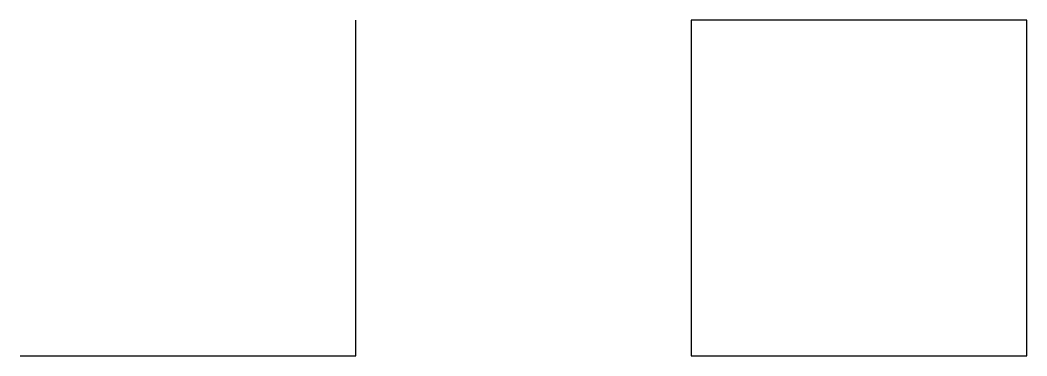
# Model space of a CAD drawing. Header units: inches. Extents: x 0 to 30, y 0 to 10.
import ezdxf

# ---------------------------------------------------------------- set-up
doc = ezdxf.new("R2010")
doc.units = ezdxf.units.IN
doc.header["$MEASUREMENT"] = 0
doc.layers.get('0').update_dxf_attribs({"linetype": 'CONTINUOUS', "lineweight": 25})

msp = doc.modelspace()

# ---------------------------------------------------------------- linework, layer by layer
msp.add_lwpolyline([(0, 0), (10, 0), (10, 10)])
msp.add_lwpolyline([(20, 0), (30, 0), (30, 10), (20, 10)], close=True)

doc.saveas('drawing.dxf')
